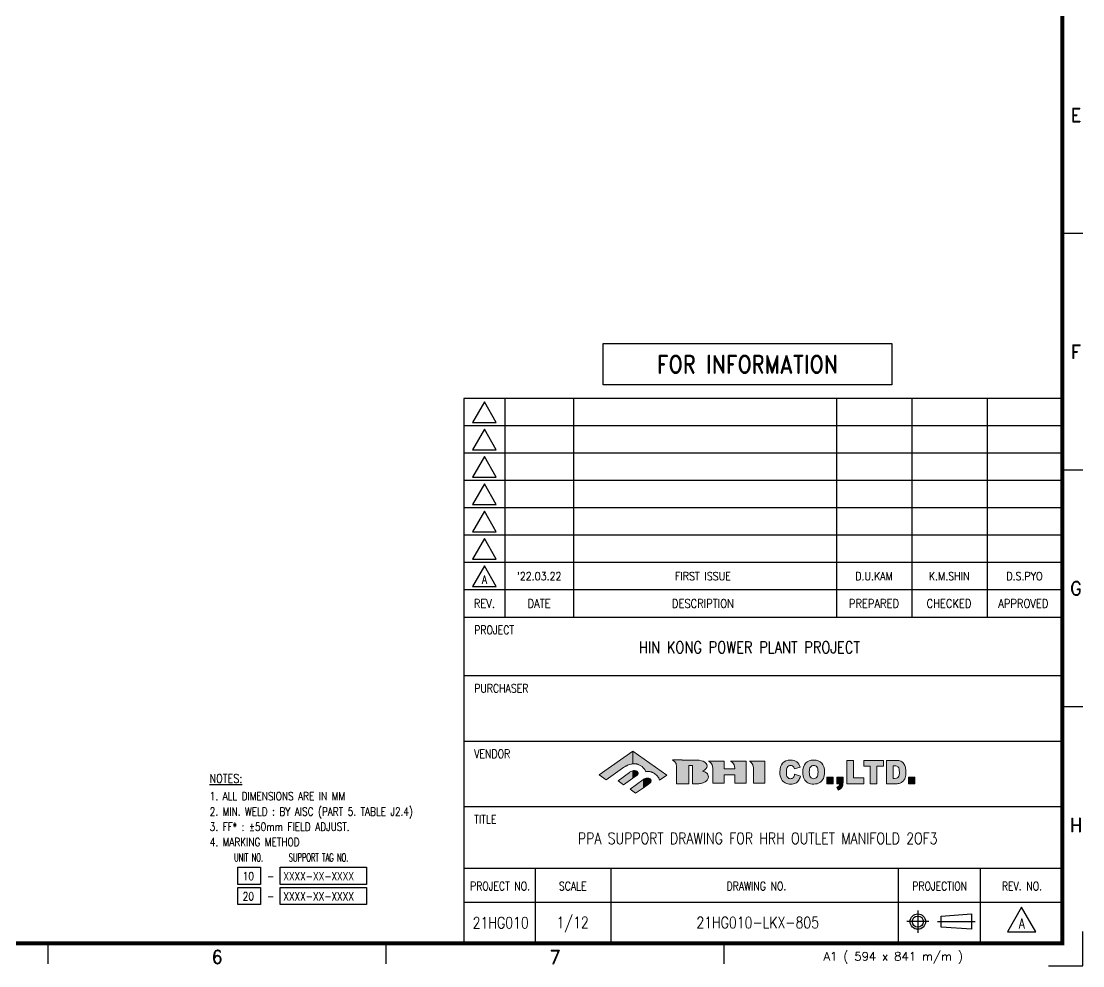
# Model space of a CAD drawing. Extents: x 207869 to 217961, y 149615 to 156743.
# Drawn here: x 214059 to 217961, y 149615 to 153089 of the extents above; entities that cross this region are included whole.
import ezdxf
from ezdxf.enums import TextEntityAlignment as Align

# ---------------------------------------------------------------- set-up
doc = ezdxf.new("R2010")
doc.units = 0
doc.header["$LTSCALE"] = 40
doc.header["$MEASUREMENT"] = 0
doc.linetypes.add('CENTER', pattern=[2, 1.25, -0.25, 0.25, -0.25])
doc.linetypes.add('HIDDEN', pattern=[0.375, 0.25, -0.125])
doc.layers.get('0').update_dxf_attribs({"linetype": 'CONTINUOUS'})
doc.layers.add('02SCHRIF', color=2, linetype='CONTINUOUS', lineweight=25)
for name, color, linetype in [('1', 1, 'CENTER'), ('2', 2, 'HIDDEN'), ('3', 3, 'CONTINUOUS'), ('4', 4, 'CONTINUOUS'), ('doro', 4, 'CONTINUOUS'), ('Layer 1', 7, 'CONTINUOUS'), ('Title Block', 7, 'CONTINUOUS')]:
    doc.layers.add(name, color=color, linetype=linetype)
doc.styles.add('ROMANC', font='romanc.shx', dxfattribs={"bigfont": 'whgtxt.shx'})
doc.styles.add('ROMAND', font='romand.shx', dxfattribs={"width": 0.85, "height": 480, "bigfont": 'whgtxt.shx'})
doc.styles.add('ROMANS', font='romans.shx', dxfattribs={"width": 0.8, "bigfont": 'whgtxt.shx'})
doc.styles.add('ROMANT', font='romant.shx', dxfattribs={"width": 0.9, "height": 125, "bigfont": 'whgtxt.shx'})

# ---------------------------------------------------------------- blocks, each defined once
blk = doc.blocks.new('block 32')
at = {"layer": 'Layer 1', "true_color": 0x004081}
h = blk.add_hatch(color=156, dxfattribs=at)
h.dxf.hatch_style = 2
edge = h.paths.add_edge_path()
edge.add_spline(control_points=[(7.127, 6.579), (7.127, 6.579), (7.127, 6.579), (7.127, 6.637), (7.106, 6.685), (7.064, 6.724), (7.021, 6.763), (6.965, 6.789), (6.893, 6.802), (7.014, 6.856), (7.075, 6.924), (7.075, 7.007), (7.075, 7.093), (7.022, 7.159), (6.916, 7.204), (6.834, 7.239), (6.707, 7.256), (6.534, 7.256), (6.534, 7.256), (6.07, 7.256), (6.07, 7.256), (6.07, 7.256), (6.07, 7.257), (6.07, 7.257), (6.07, 7.257), (5.673, 7.257), (5.673, 7.257), (5.673, 7.257), (5.842, 7.186), (5.842, 6.983), (5.842, 6.983), (5.842, 6.983), (5.842, 6.983), (5.842, 6.983), (5.842, 6.29), (5.842, 6.29), (5.842, 6.29), (6.334, 6.29), (6.334, 6.29), (6.334, 6.29), (6.334, 7.034), (6.334, 7.034), (6.334, 7.034), (6.48, 7.034), (6.48, 7.034), (6.48, 7.034), (6.48, 6.29), (6.48, 6.29), (6.48, 6.29), (6.548, 6.29), (6.548, 6.29), (6.656, 6.29), (6.732, 6.293), (6.777, 6.3), (6.822, 6.307), (6.867, 6.318), (6.913, 6.334), (6.958, 6.349), (6.993, 6.365), (7.017, 6.381), (7.052, 6.404), (7.078, 6.432), (7.098, 6.466), (7.117, 6.499), (7.127, 6.537), (7.127, 6.579)], knot_values=[0, 0, 0, 0, 0.0001, 0.0002, 1, 1, 1, 2, 2, 2, 3, 3, 3, 4, 4, 4, 5, 5, 5, 6, 6, 6, 7, 7, 7, 8, 8, 8, 9, 9, 9, 10, 10, 10, 11, 11, 11, 12, 12, 12, 13, 13, 13, 14, 14, 14, 15, 15, 15, 16, 16, 16, 17, 17, 17, 18, 18, 18, 19, 19, 19, 20, 20, 20, 21, 21, 21, 21], degree=3, periodic=0)
h = blk.add_hatch(color=156, dxfattribs=at)
h.dxf.hatch_style = 2
edge = h.paths.add_edge_path()
edge.add_spline(control_points=[(7.766, 6.659), (7.766, 6.659), (7.766, 6.659), (7.766, 6.659), (8.197, 6.659), (8.197, 6.659), (8.197, 6.659), (8.197, 6.316), (8.197, 6.316), (8.197, 6.316), (8.657, 6.316), (8.657, 6.316), (8.657, 6.316), (8.657, 7.203), (8.657, 7.203), (8.657, 7.203), (8.425, 7.203), (8.425, 7.203), (8.425, 7.203), (8.425, 7.203), (8.425, 7.203), (8.425, 7.203), (8.027, 7.203), (8.027, 7.203), (8.027, 7.203), (8.196, 7.133), (8.196, 6.93), (8.196, 6.93), (8.197, 6.93), (8.197, 6.93), (8.197, 6.93), (8.197, 6.903), (8.197, 6.903), (8.197, 6.903), (7.766, 6.903), (7.766, 6.903), (7.766, 6.903), (7.766, 7.203), (7.766, 7.203), (7.766, 7.203), (7.536, 7.203), (7.536, 7.203), (7.536, 7.203), (7.536, 7.203), (7.536, 7.203), (7.536, 7.203), (7.138, 7.203), (7.138, 7.203), (7.138, 7.203), (7.307, 7.133), (7.307, 6.93), (7.307, 6.93), (7.307, 6.93), (7.307, 6.93), (7.307, 6.93), (7.307, 6.316), (7.307, 6.316), (7.307, 6.316), (7.766, 6.316), (7.766, 6.316), (7.766, 6.316), (7.766, 6.659), (7.766, 6.659)], knot_values=[0, 0, 0, 0, 0.0001, 0.0002, 1, 1, 1, 2, 2, 2, 3, 3, 3, 4, 4, 4, 5, 5, 5, 6, 6, 6, 7, 7, 7, 8, 8, 8, 9, 9, 9, 10, 10, 10, 11, 11, 11, 12, 12, 12, 13, 13, 13, 14, 14, 14, 15, 15, 15, 16, 16, 16, 17, 17, 17, 18, 18, 18, 19, 19, 19, 20, 20, 20, 20], degree=3, periodic=0)
h = blk.add_hatch(color=156, dxfattribs=at)
h.dxf.hatch_style = 2
edge = h.paths.add_edge_path()
edge.add_spline(control_points=[(9.418, 7.203), (9.418, 7.203), (9.418, 7.203), (9.418, 7.203), (9.189, 7.203), (9.189, 7.203), (9.189, 7.203), (9.189, 7.203), (9.189, 7.203), (9.189, 7.203), (8.791, 7.203), (8.791, 7.203), (8.791, 7.203), (8.952, 7.136), (8.959, 6.943), (8.959, 6.943), (8.959, 6.316), (8.959, 6.316), (8.959, 6.316), (9.418, 6.316), (9.418, 6.316), (9.418, 6.316), (9.418, 7.203), (9.418, 7.203)], knot_values=[0, 0, 0, 0, 0.0001, 0.0002, 1, 1, 1, 2, 2, 2, 3, 3, 3, 4, 4, 4, 5, 5, 5, 6, 6, 6, 7, 7, 7, 7], degree=3, periodic=0)
at = {"layer": 'Layer 1', "lineweight": 0}
for points, knots in [([(7.064, 6.724), (7.021, 6.763), (6.965, 6.789), (6.893, 6.802), (7.014, 6.856), (7.075, 6.924), (7.075, 7.007), (7.075, 7.093), (7.022, 7.159), (6.916, 7.204), (6.834, 7.239), (6.707, 7.256), (6.534, 7.256), (6.534, 7.256), (6.07, 7.256), (6.07, 7.256), (6.07, 7.256), (6.07, 7.257), (6.07, 7.257), (6.07, 7.257), (5.673, 7.257), (5.673, 7.257), (5.673, 7.257), (5.842, 7.186), (5.842, 6.983), (5.842, 6.983), (5.842, 6.983), (5.842, 6.983), (5.842, 6.983), (5.842, 6.29), (5.842, 6.29), (5.842, 6.29), (6.334, 6.29), (6.334, 6.29), (6.334, 6.29), (6.334, 7.034), (6.334, 7.034), (6.334, 7.034), (6.48, 7.034), (6.48, 7.034), (6.48, 7.034), (6.48, 6.29), (6.48, 6.29), (6.48, 6.29), (6.548, 6.29), (6.548, 6.29), (6.656, 6.29), (6.732, 6.293), (6.777, 6.3), (6.822, 6.307), (6.867, 6.318), (6.913, 6.334), (6.958, 6.349), (6.993, 6.365), (7.017, 6.381), (7.052, 6.404), (7.078, 6.432), (7.098, 6.466), (7.117, 6.499), (7.127, 6.537), (7.127, 6.579), (7.127, 6.637), (7.106, 6.685), (7.064, 6.724)], [0, 0, 0, 0, 1, 1, 1, 2, 2, 2, 3, 3, 3, 4, 4, 4, 5, 5, 5, 6, 6, 6, 7, 7, 7, 8, 8, 8, 9, 9, 9, 10, 10, 10, 11, 11, 11, 12, 12, 12, 13, 13, 13, 14, 14, 14, 15, 15, 15, 16, 16, 16, 17, 17, 17, 18, 18, 18, 19, 19, 19, 20, 20, 20, 21, 21, 21, 21]), ([(8.425, 7.203), (8.425, 7.203), (8.425, 7.203), (8.425, 7.203), (8.425, 7.203), (8.027, 7.203), (8.027, 7.203), (8.027, 7.203), (8.196, 7.133), (8.196, 6.93), (8.196, 6.93), (8.197, 6.93), (8.197, 6.93), (8.197, 6.93), (8.197, 6.903), (8.197, 6.903), (8.197, 6.903), (7.766, 6.903), (7.766, 6.903), (7.766, 6.903), (7.766, 7.203), (7.766, 7.203), (7.766, 7.203), (7.536, 7.203), (7.536, 7.203), (7.536, 7.203), (7.536, 7.203), (7.536, 7.203), (7.536, 7.203), (7.138, 7.203), (7.138, 7.203), (7.138, 7.203), (7.307, 7.133), (7.307, 6.93), (7.307, 6.93), (7.307, 6.93), (7.307, 6.93), (7.307, 6.93), (7.307, 6.316), (7.307, 6.316), (7.307, 6.316), (7.766, 6.316), (7.766, 6.316), (7.766, 6.316), (7.766, 6.659), (7.766, 6.659), (7.766, 6.659), (8.197, 6.659), (8.197, 6.659), (8.197, 6.659), (8.197, 6.316), (8.197, 6.316), (8.197, 6.316), (8.657, 6.316), (8.657, 6.316), (8.657, 6.316), (8.657, 7.203), (8.657, 7.203), (8.657, 7.203), (8.425, 7.203), (8.425, 7.203)], [0, 0, 0, 0, 1, 1, 1, 2, 2, 2, 3, 3, 3, 4, 4, 4, 5, 5, 5, 6, 6, 6, 7, 7, 7, 8, 8, 8, 9, 9, 9, 10, 10, 10, 11, 11, 11, 12, 12, 12, 13, 13, 13, 14, 14, 14, 15, 15, 15, 16, 16, 16, 17, 17, 17, 18, 18, 18, 19, 19, 19, 20, 20, 20, 20]), ([(9.189, 7.203), (9.189, 7.203), (9.189, 7.203), (9.189, 7.203), (9.189, 7.203), (8.791, 7.203), (8.791, 7.203), (8.791, 7.203), (8.952, 7.136), (8.959, 6.943), (8.959, 6.943), (8.959, 6.316), (8.959, 6.316), (8.959, 6.316), (9.418, 6.316), (9.418, 6.316), (9.418, 6.316), (9.418, 7.203), (9.418, 7.203), (9.418, 7.203), (9.189, 7.203), (9.189, 7.203)], [0, 0, 0, 0, 1, 1, 1, 2, 2, 2, 3, 3, 3, 4, 4, 4, 5, 5, 5, 6, 6, 6, 7, 7, 7, 7])]:
    blk.add_open_spline(points, degree=3, knots=knots, dxfattribs=at)
blk = doc.blocks.new('block 34')
at = {"layer": 'Layer 1', "true_color": 0x62b635}
h = blk.add_hatch(color=85, dxfattribs=at)
h.dxf.hatch_style = 2
edge = h.paths.add_edge_path()
edge.add_spline(control_points=[(2.981, 6.457), (2.981, 6.457), (2.981, 6.457), (2.981, 6.457), (3.642, 6.921), (3.642, 6.921), (3.658, 6.932), (3.676, 6.943), (3.694, 6.955), (3.717, 6.969), (3.741, 6.984), (3.766, 6.998), (3.766, 6.998), (3.766, 6.998), (3.766, 6.998), (3.766, 6.998), (3.774, 7.004), (3.789, 7.012), (3.797, 7.016), (3.807, 7.021), (3.817, 7.026), (3.857, 7.046), (3.917, 7.072), (3.987, 7.089), (3.987, 7.089), (3.987, 7.089), (3.987, 7.089), (3.994, 7.09), (4, 7.092), (4.007, 7.093), (4.01, 7.093), (4.012, 7.094), (4.015, 7.094), (4.034, 7.098), (4.052, 7.101), (4.072, 7.103), (4.072, 7.103), (4.072, 7.618), (4.072, 7.618), (4.072, 7.618), (2.707, 6.652), (2.707, 6.652), (2.707, 6.652), (2.981, 6.457), (2.981, 6.457)], knot_values=[0, 0, 0, 0, 0.0001, 0.0002, 1, 1, 1, 2, 2, 2, 3, 3, 3, 4, 4, 4, 5, 5, 5, 6, 6, 6, 7, 7, 7, 8, 8, 8, 9, 9, 9, 10, 10, 10, 11, 11, 11, 12, 12, 12, 13, 13, 13, 14, 14, 14, 14], degree=3, periodic=0)
h = blk.add_hatch(color=85, dxfattribs=at)
h.dxf.hatch_style = 2
edge = h.paths.add_edge_path()
edge.add_spline(control_points=[(3.691, 6.254), (3.691, 6.254), (3.691, 6.254), (3.691, 6.254), (4.071, 6.518), (4.071, 6.518), (4.071, 6.518), (4.071, 6.821), (4.071, 6.821), (4.007, 6.807), (3.953, 6.772), (3.935, 6.759), (3.935, 6.759), (3.929, 6.754), (3.929, 6.754), (3.929, 6.754), (3.467, 6.413), (3.467, 6.413), (3.467, 6.413), (3.691, 6.254), (3.691, 6.254)], knot_values=[0, 0, 0, 0, 0.0001, 0.0002, 1, 1, 1, 2, 2, 2, 3, 3, 3, 4, 4, 4, 5, 5, 5, 6, 6, 6, 6], degree=3, periodic=0)
h = blk.add_hatch(color=85, dxfattribs=at)
h.dxf.hatch_style = 2
edge = h.paths.add_edge_path()
edge.add_spline(control_points=[(4.179, 5.909), (4.179, 5.909), (4.179, 5.909), (4.179, 5.909), (4.5, 6.132), (4.5, 6.132), (4.5, 6.132), (4.5, 6.471), (4.5, 6.471), (4.499, 6.471), (4.498, 6.47), (4.498, 6.47), (4.498, 6.47), (4.474, 6.452), (4.474, 6.452), (4.474, 6.452), (3.954, 6.069), (3.954, 6.069), (3.954, 6.069), (4.179, 5.909), (4.179, 5.909)], knot_values=[0, 0, 0, 0, 0.0001, 0.0002, 1, 1, 1, 2, 2, 2, 3, 3, 3, 4, 4, 4, 5, 5, 5, 6, 6, 6, 6], degree=3, periodic=0)
at = {"layer": 'Layer 1', "lineweight": 0}
for points, knots in [([(3.642, 6.921), (3.658, 6.932), (3.676, 6.943), (3.694, 6.955), (3.717, 6.969), (3.741, 6.984), (3.766, 6.998), (3.766, 6.998), (3.766, 6.998), (3.766, 6.998), (3.766, 6.998), (3.774, 7.004), (3.789, 7.012), (3.797, 7.016), (3.807, 7.021), (3.817, 7.026), (3.857, 7.046), (3.917, 7.072), (3.987, 7.089), (3.987, 7.089), (3.987, 7.089), (3.987, 7.089), (3.994, 7.09), (4, 7.092), (4.007, 7.093), (4.01, 7.093), (4.012, 7.094), (4.015, 7.094), (4.034, 7.098), (4.052, 7.101), (4.072, 7.103), (4.072, 7.103), (4.072, 7.618), (4.072, 7.618), (4.072, 7.618), (2.707, 6.652), (2.707, 6.652), (2.707, 6.652), (2.981, 6.457), (2.981, 6.457), (2.981, 6.457), (3.642, 6.921), (3.642, 6.921)], [0, 0, 0, 0, 1, 1, 1, 2, 2, 2, 3, 3, 3, 4, 4, 4, 5, 5, 5, 6, 6, 6, 7, 7, 7, 8, 8, 8, 9, 9, 9, 10, 10, 10, 11, 11, 11, 12, 12, 12, 13, 13, 13, 14, 14, 14, 14]), ([(4.071, 6.518), (4.071, 6.518), (4.071, 6.821), (4.071, 6.821), (4.007, 6.807), (3.953, 6.772), (3.935, 6.759), (3.935, 6.759), (3.929, 6.754), (3.929, 6.754), (3.929, 6.754), (3.467, 6.413), (3.467, 6.413), (3.467, 6.413), (3.691, 6.254), (3.691, 6.254), (3.691, 6.254), (4.071, 6.518), (4.071, 6.518)], [0, 0, 0, 0, 1, 1, 1, 2, 2, 2, 3, 3, 3, 4, 4, 4, 5, 5, 5, 6, 6, 6, 6]), ([(4.5, 6.132), (4.5, 6.132), (4.5, 6.471), (4.5, 6.471), (4.499, 6.471), (4.498, 6.47), (4.498, 6.47), (4.498, 6.47), (4.474, 6.452), (4.474, 6.452), (4.474, 6.452), (3.954, 6.069), (3.954, 6.069), (3.954, 6.069), (4.179, 5.909), (4.179, 5.909), (4.179, 5.909), (4.5, 6.132), (4.5, 6.132)], [0, 0, 0, 0, 1, 1, 1, 2, 2, 2, 3, 3, 3, 4, 4, 4, 5, 5, 5, 6, 6, 6, 6])]:
    blk.add_open_spline(points, degree=3, knots=knots, dxfattribs=at)
blk = doc.blocks.new('block 33')
at = {"layer": 'Layer 1', "true_color": 0x004081}
h = blk.add_hatch(color=156, dxfattribs=at)
h.dxf.hatch_style = 2
edge = h.paths.add_edge_path()
edge.add_spline(control_points=[(4.736, 6.788), (4.736, 6.788), (4.736, 6.788), (4.75, 6.786), (4.764, 6.784), (4.779, 6.781), (4.785, 6.779), (4.791, 6.778), (4.796, 6.777), (4.806, 6.774), (4.816, 6.771), (4.826, 6.767), (4.835, 6.765), (4.843, 6.761), (4.852, 6.758), (4.86, 6.754), (4.868, 6.751), (4.877, 6.747), (4.92, 6.726), (4.965, 6.696), (5.01, 6.653), (5.036, 6.63), (5.062, 6.604), (5.085, 6.574), (5.095, 6.56), (5.105, 6.545), (5.114, 6.53), (5.114, 6.529), (5.115, 6.527), (5.116, 6.526), (5.116, 6.525), (5.116, 6.525), (5.116, 6.525), (5.131, 6.499), (5.143, 6.47), (5.151, 6.44), (5.151, 6.44), (5.446, 6.645), (5.446, 6.645), (5.446, 6.645), (4.072, 7.618), (4.072, 7.618), (4.072, 7.618), (4.072, 7.103), (4.072, 7.103), (4.116, 7.107), (4.163, 7.106), (4.208, 7.096), (4.212, 7.096), (4.216, 7.095), (4.22, 7.095), (4.229, 7.093), (4.239, 7.09), (4.248, 7.088), (4.258, 7.085), (4.268, 7.082), (4.277, 7.078), (4.278, 7.078), (4.279, 7.078), (4.281, 7.077), (4.298, 7.07), (4.318, 7.062), (4.339, 7.052), (4.402, 7.02), (4.474, 6.97), (4.536, 6.89), (4.56, 6.857), (4.581, 6.821), (4.595, 6.78), (4.605, 6.783), (4.635, 6.79), (4.677, 6.791), (4.695, 6.791), (4.714, 6.79), (4.736, 6.788)], knot_values=[0, 0, 0, 0, 0.0001, 0.0002, 1, 1, 1, 2, 2, 2, 3, 3, 3, 4, 4, 4, 5, 5, 5, 6, 6, 6, 7, 7, 7, 8, 8, 8, 9, 9, 9, 10, 10, 10, 11, 11, 11, 12, 12, 12, 13, 13, 13, 14, 14, 14, 15, 15, 15, 16, 16, 16, 17, 17, 17, 18, 18, 18, 19, 19, 19, 20, 20, 20, 21, 21, 21, 22, 22, 22, 23, 23, 23, 24, 24, 24, 24], degree=3, periodic=0)
h = blk.add_hatch(color=156, dxfattribs=at)
h.dxf.hatch_style = 2
edge = h.paths.add_edge_path()
edge.add_spline(control_points=[(4.206, 6.611), (4.206, 6.611), (4.206, 6.611), (4.206, 6.611), (4.23, 6.629), (4.23, 6.629), (4.236, 6.634), (4.243, 6.639), (4.247, 6.644), (4.247, 6.644), (4.247, 6.644), (4.247, 6.644), (4.284, 6.683), (4.282, 6.724), (4.278, 6.742), (4.277, 6.746), (4.276, 6.751), (4.274, 6.755), (4.254, 6.798), (4.21, 6.816), (4.166, 6.822), (4.144, 6.826), (4.122, 6.826), (4.102, 6.825), (4.092, 6.824), (4.081, 6.823), (4.071, 6.821), (4.071, 6.821), (4.071, 6.518), (4.071, 6.518), (4.071, 6.518), (4.206, 6.611), (4.206, 6.611)], knot_values=[0, 0, 0, 0, 0.0001, 0.0002, 1, 1, 1, 2, 2, 2, 3, 3, 3, 4, 4, 4, 5, 5, 5, 6, 6, 6, 7, 7, 7, 8, 8, 8, 9, 9, 9, 10, 10, 10, 10], degree=3, periodic=0)
h = blk.add_hatch(color=156, dxfattribs=at)
h.dxf.hatch_style = 2
edge = h.paths.add_edge_path()
edge.add_spline(control_points=[(4.563, 6.505), (4.563, 6.505), (4.563, 6.505), (4.538, 6.494), (4.516, 6.482), (4.5, 6.471), (4.5, 6.471), (4.5, 6.132), (4.5, 6.132), (4.5, 6.132), (4.653, 6.238), (4.653, 6.238), (4.653, 6.238), (4.684, 6.261), (4.684, 6.261), (4.684, 6.261), (4.703, 6.275), (4.703, 6.275), (4.703, 6.275), (4.717, 6.285), (4.717, 6.285), (4.766, 6.322), (4.784, 6.348), (4.79, 6.36), (4.806, 6.394), (4.807, 6.432), (4.789, 6.465), (4.769, 6.501), (4.731, 6.521), (4.69, 6.523), (4.689, 6.523), (4.688, 6.523), (4.687, 6.523), (4.686, 6.523), (4.685, 6.523), (4.684, 6.523), (4.677, 6.523), (4.671, 6.524), (4.665, 6.524), (4.624, 6.522), (4.589, 6.514), (4.563, 6.505)], knot_values=[0, 0, 0, 0, 0.0001, 0.0002, 1, 1, 1, 2, 2, 2, 3, 3, 3, 4, 4, 4, 5, 5, 5, 6, 6, 6, 7, 7, 7, 8, 8, 8, 9, 9, 9, 10, 10, 10, 11, 11, 11, 12, 12, 12, 13, 13, 13, 13], degree=3, periodic=0)
at = {"layer": 'Layer 1', "lineweight": 0}
for points, knots in [([(4.072, 7.618), (4.072, 7.618), (4.072, 7.103), (4.072, 7.103), (4.116, 7.107), (4.163, 7.106), (4.208, 7.096), (4.212, 7.096), (4.216, 7.095), (4.22, 7.095), (4.229, 7.093), (4.239, 7.09), (4.248, 7.088), (4.258, 7.085), (4.268, 7.082), (4.277, 7.078), (4.278, 7.078), (4.279, 7.078), (4.281, 7.077), (4.298, 7.07), (4.318, 7.062), (4.339, 7.052), (4.402, 7.02), (4.474, 6.97), (4.536, 6.89), (4.56, 6.857), (4.581, 6.821), (4.595, 6.78), (4.605, 6.783), (4.635, 6.79), (4.677, 6.791), (4.695, 6.791), (4.714, 6.79), (4.736, 6.788), (4.75, 6.786), (4.764, 6.784), (4.779, 6.781), (4.785, 6.779), (4.791, 6.778), (4.796, 6.777), (4.806, 6.774), (4.816, 6.771), (4.826, 6.767), (4.835, 6.765), (4.843, 6.761), (4.852, 6.758), (4.86, 6.754), (4.868, 6.751), (4.877, 6.747), (4.92, 6.726), (4.965, 6.696), (5.01, 6.653), (5.036, 6.63), (5.062, 6.604), (5.085, 6.574), (5.095, 6.56), (5.105, 6.545), (5.114, 6.53), (5.114, 6.529), (5.115, 6.527), (5.116, 6.526), (5.116, 6.525), (5.116, 6.525), (5.116, 6.525), (5.131, 6.499), (5.143, 6.47), (5.151, 6.44), (5.151, 6.44), (5.446, 6.645), (5.446, 6.645), (5.446, 6.645), (4.072, 7.618), (4.072, 7.618)], [0, 0, 0, 0, 1, 1, 1, 2, 2, 2, 3, 3, 3, 4, 4, 4, 5, 5, 5, 6, 6, 6, 7, 7, 7, 8, 8, 8, 9, 9, 9, 10, 10, 10, 11, 11, 11, 12, 12, 12, 13, 13, 13, 14, 14, 14, 15, 15, 15, 16, 16, 16, 17, 17, 17, 18, 18, 18, 19, 19, 19, 20, 20, 20, 21, 21, 21, 22, 22, 22, 23, 23, 23, 24, 24, 24, 24]), ([(4.274, 6.755), (4.254, 6.798), (4.21, 6.816), (4.166, 6.822), (4.144, 6.826), (4.122, 6.826), (4.102, 6.825), (4.092, 6.824), (4.081, 6.823), (4.071, 6.821), (4.071, 6.821), (4.071, 6.518), (4.071, 6.518), (4.071, 6.518), (4.206, 6.611), (4.206, 6.611), (4.206, 6.611), (4.23, 6.629), (4.23, 6.629), (4.236, 6.634), (4.243, 6.639), (4.247, 6.644), (4.247, 6.644), (4.247, 6.644), (4.247, 6.644), (4.284, 6.683), (4.282, 6.724), (4.278, 6.742), (4.277, 6.746), (4.276, 6.751), (4.274, 6.755)], [0, 0, 0, 0, 1, 1, 1, 2, 2, 2, 3, 3, 3, 4, 4, 4, 5, 5, 5, 6, 6, 6, 7, 7, 7, 8, 8, 8, 9, 9, 9, 10, 10, 10, 10]), ([(4.79, 6.36), (4.806, 6.394), (4.807, 6.432), (4.789, 6.465), (4.769, 6.501), (4.731, 6.521), (4.69, 6.523), (4.689, 6.523), (4.688, 6.523), (4.687, 6.523), (4.686, 6.523), (4.685, 6.523), (4.684, 6.523), (4.677, 6.523), (4.671, 6.524), (4.665, 6.524), (4.624, 6.522), (4.589, 6.514), (4.563, 6.505), (4.538, 6.494), (4.516, 6.482), (4.5, 6.471), (4.5, 6.471), (4.5, 6.132), (4.5, 6.132), (4.5, 6.132), (4.653, 6.238), (4.653, 6.238), (4.653, 6.238), (4.684, 6.261), (4.684, 6.261), (4.684, 6.261), (4.703, 6.275), (4.703, 6.275), (4.703, 6.275), (4.717, 6.285), (4.717, 6.285), (4.766, 6.322), (4.784, 6.348), (4.79, 6.36)], [0, 0, 0, 0, 1, 1, 1, 2, 2, 2, 3, 3, 3, 4, 4, 4, 5, 5, 5, 6, 6, 6, 7, 7, 7, 8, 8, 8, 9, 9, 9, 10, 10, 10, 11, 11, 11, 12, 12, 12, 13, 13, 13, 13])]:
    blk.add_open_spline(points, degree=3, knots=knots, dxfattribs=at)
at = {"layer": 'Layer 1'}
blk.add_blockref('block 34', (0, 0), dxfattribs=at)
blk = doc.blocks.new('block 31')
at = {"layer": 'Layer 1'}
for name in ['block 33', 'block 32']:
    blk.add_blockref(name, (0, 0), dxfattribs=at)
blk = doc.blocks.new('A$C12B81D51')
at = {"layer": 'Layer 1', "true_color": 0x004081}
h = blk.add_hatch(color=156, dxfattribs=at)
h.dxf.hatch_style = 2
edge = h.paths.add_edge_path()
edge.add_spline(control_points=[(7.804, 1.119), (7.804, 1.119), (7.804, 1.119), (7.78, 1.125), (7.754, 1.125), (7.694, 1.125), (7.649, 1.099), (7.617, 1.046), (7.593, 1.006), (7.581, 0.944), (7.581, 0.86), (7.581, 0.756), (7.595, 0.684), (7.624, 0.645), (7.653, 0.607), (7.693, 0.587), (7.745, 0.587), (7.796, 0.587), (7.834, 0.603), (7.86, 0.634), (7.885, 0.665), (7.904, 0.711), (7.916, 0.77), (7.916, 0.77), (8.148, 0.693), (8.148, 0.693), (8.132, 0.622), (8.108, 0.562), (8.074, 0.514), (8.041, 0.466), (7.999, 0.43), (7.95, 0.406), (7.9, 0.381), (7.837, 0.369), (7.761, 0.369), (7.668, 0.369), (7.592, 0.384), (7.533, 0.414), (7.474, 0.443), (7.424, 0.496), (7.381, 0.571), (7.338, 0.646), (7.316, 0.742), (7.316, 0.858), (7.316, 1.014), (7.354, 1.134), (7.429, 1.218), (7.504, 1.302), (7.611, 1.343), (7.748, 1.343), (7.856, 1.343), (7.94, 1.319), (8.002, 1.271), (8.063, 1.223), (8.109, 1.15), (8.139, 1.05), (8.139, 1.05), (7.905, 0.993), (7.905, 0.993), (7.897, 1.022), (7.888, 1.043), (7.879, 1.056), (7.865, 1.078), (7.847, 1.095), (7.826, 1.107), (7.804, 1.119)], knot_values=[0, 0, 0, 0, 0.0001, 0.0002, 1, 1, 1, 2, 2, 2, 3, 3, 3, 4, 4, 4, 5, 5, 5, 6, 6, 6, 7, 7, 7, 8, 8, 8, 9, 9, 9, 10, 10, 10, 11, 11, 11, 12, 12, 12, 13, 13, 13, 14, 14, 14, 15, 15, 15, 16, 16, 16, 17, 17, 17, 18, 18, 18, 19, 19, 19, 20, 20, 20, 21, 21, 21, 21], degree=3, periodic=0)
h = blk.add_hatch(color=156, dxfattribs=at)
h.dxf.hatch_style = 2
edge = h.paths.add_edge_path()
edge.add_spline(control_points=[(8.51, 0.95), (8.51, 0.95), (8.51, 0.95), (8.526, 1.019), (8.558, 1.061), (8.59, 1.102), (8.633, 1.123), (8.686, 1.123), (8.74, 1.123), (8.784, 1.103), (8.816, 1.062), (8.849, 1.021), (8.865, 0.956), (8.865, 0.867), (8.865, 0.762), (8.85, 0.689), (8.819, 0.648), (8.788, 0.608), (8.744, 0.587), (8.688, 0.587), (8.633, 0.587), (8.59, 0.608), (8.558, 0.65), (8.526, 0.691), (8.51, 0.759), (8.51, 0.854), (8.51, 0.95)], knot_values=[0, 0, 0, 0, 0.0001, 0.0002, 1, 1, 1, 2, 2, 2, 3, 3, 3, 4, 4, 4, 5, 5, 5, 6, 6, 6, 7, 7, 7, 8, 8, 8, 8], degree=3, periodic=0)
edge = h.paths.add_edge_path()
edge.add_spline(control_points=[(8.52, 0.386), (8.52, 0.386), (8.52, 0.386), (8.6, 0.369), (8.696, 0.369), (8.791, 0.369), (8.87, 0.389), (8.934, 0.428), (8.997, 0.467), (9.046, 0.522), (9.079, 0.592), (9.113, 0.663), (9.13, 0.753), (9.13, 0.863), (9.13, 1.015), (9.091, 1.133), (9.014, 1.217), (8.937, 1.301), (8.828, 1.343), (8.686, 1.343), (8.547, 1.343), (8.439, 1.301), (8.362, 1.215), (8.284, 1.129), (8.245, 1.009), (8.245, 0.856), (8.245, 0.745), (8.265, 0.654), (8.304, 0.58), (8.343, 0.507), (8.394, 0.454), (8.457, 0.42), (8.52, 0.386)], knot_values=[0, 0, 0, 0, 0.0001, 0.0002, 1, 1, 1, 2, 2, 2, 3, 3, 3, 4, 4, 4, 5, 5, 5, 6, 6, 6, 7, 7, 7, 8, 8, 8, 9, 9, 9, 10, 10, 10, 10], degree=3, periodic=0)
h = blk.add_hatch(color=156, dxfattribs=at)
h.dxf.hatch_style = 2
h.paths.add_polyline_path([(10.036, 1.328), (10.3, 1.328), (10.3, 0.616), (10.713, 0.616), (10.713, 0.384), (10.036, 0.384)])
h = blk.add_hatch(color=156, dxfattribs=at)
h.dxf.hatch_style = 2
h.paths.add_polyline_path([(10.714, 1.328), (11.517, 1.328), (11.517, 1.094), (11.248, 1.094), (11.248, 0.384), (10.983, 0.384), (10.983, 1.094), (10.714, 1.094)])
h = blk.add_hatch(color=156, dxfattribs=at)
h.dxf.hatch_style = 2
edge = h.paths.add_edge_path()
edge.add_spline(control_points=[(11.903, 1.114), (11.903, 1.114), (11.903, 1.114), (11.97, 1.114), (11.97, 1.114), (12.038, 1.114), (12.087, 1.096), (12.117, 1.059), (12.146, 1.022), (12.161, 0.953), (12.161, 0.853), (12.161, 0.778), (12.155, 0.723), (12.141, 0.689), (12.128, 0.656), (12.11, 0.632), (12.086, 0.619), (12.063, 0.605), (12.023, 0.598), (11.968, 0.598), (11.968, 0.598), (11.903, 0.598), (11.903, 0.598), (11.903, 0.598), (11.903, 1.114), (11.903, 1.114), (11.903, 1.114)], knot_values=[0, 0, 0, 0, 0.0001, 0.0002, 1, 1, 1, 2, 2, 2, 3, 3, 3, 4, 4, 4, 5, 5, 5, 6, 6, 6, 7, 7, 7, 8, 8, 8, 8], degree=3, periodic=0)
edge = h.paths.add_edge_path()
edge.add_spline(control_points=[(12.391, 1.1), (12.391, 1.1), (12.391, 1.1), (12.368, 1.15), (12.337, 1.194), (12.306, 1.237), (12.267, 1.27), (12.219, 1.293), (12.171, 1.316), (12.109, 1.328), (12.032, 1.328), (12.032, 1.328), (11.639, 1.328), (11.639, 1.328), (11.639, 1.328), (11.639, 0.384), (11.639, 0.384), (11.639, 0.384), (12.032, 0.384), (12.032, 0.384), (12.078, 0.384), (12.131, 0.393), (12.189, 0.41), (12.231, 0.423), (12.271, 0.448), (12.308, 0.485), (12.345, 0.523), (12.374, 0.569), (12.395, 0.625), (12.415, 0.68), (12.426, 0.759), (12.426, 0.859), (12.426, 0.924), (12.419, 0.985), (12.405, 1.042), (12.391, 1.1)], knot_values=[0, 0, 0, 0, 0.0001, 0.0002, 1, 1, 1, 2, 2, 2, 3, 3, 3, 4, 4, 4, 5, 5, 5, 6, 6, 6, 7, 7, 7, 8, 8, 8, 9, 9, 9, 10, 10, 10, 11, 11, 11, 11], degree=3, periodic=0)
h = blk.add_hatch(color=156, dxfattribs=at)
h.dxf.hatch_style = 2
h.paths.add_polyline_path([(9.227, 0.647), (9.481, 0.647), (9.481, 0.384), (9.227, 0.384)])
h = blk.add_hatch(color=156, dxfattribs=at)
h.dxf.hatch_style = 2
edge = h.paths.add_edge_path()
edge.add_spline(control_points=[(9.67, 0.257), (9.67, 0.257), (9.67, 0.257), (9.701, 0.28), (9.718, 0.303), (9.735, 0.326), (9.744, 0.353), (9.746, 0.384), (9.746, 0.384), (9.625, 0.384), (9.625, 0.384), (9.625, 0.384), (9.625, 0.647), (9.625, 0.647), (9.625, 0.647), (9.878, 0.647), (9.878, 0.647), (9.878, 0.647), (9.878, 0.43), (9.878, 0.43), (9.878, 0.351), (9.863, 0.288), (9.833, 0.242), (9.803, 0.196), (9.752, 0.155), (9.68, 0.12), (9.68, 0.12), (9.625, 0.234), (9.625, 0.234), (9.67, 0.257)], knot_values=[0, 0, 0, 0, 0.0001, 0.0002, 1, 1, 1, 2, 2, 2, 3, 3, 3, 4, 4, 4, 5, 5, 5, 6, 6, 6, 7, 7, 7, 8, 8, 8, 9, 9, 9, 9], degree=3, periodic=0)
h = blk.add_hatch(color=156, dxfattribs=at)
h.dxf.hatch_style = 2
h.paths.add_polyline_path([(12.53, 0.647), (12.783, 0.647), (12.783, 0.384), (12.53, 0.384)])
at = {"layer": 'Layer 1', "lineweight": 0}
for points in [[(10.036, 1.328), (10.3, 1.328), (10.3, 0.616), (10.713, 0.616), (10.713, 0.384), (10.036, 0.384), (10.036, 1.328)], [(10.714, 1.328), (11.517, 1.328), (11.517, 1.094), (11.248, 1.094), (11.248, 0.384), (10.983, 0.384), (10.983, 1.094), (10.714, 1.094), (10.714, 1.328)], [(9.227, 0.647), (9.481, 0.647), (9.481, 0.384), (9.227, 0.384), (9.227, 0.647)], [(12.53, 0.647), (12.783, 0.647), (12.783, 0.384), (12.53, 0.384), (12.53, 0.647)]]:
    blk.add_lwpolyline(points, dxfattribs=at)
for points, knots in [([(7.916, 0.77), (7.916, 0.77), (8.148, 0.693), (8.148, 0.693), (8.132, 0.622), (8.108, 0.562), (8.074, 0.514), (8.041, 0.466), (7.999, 0.43), (7.95, 0.406), (7.9, 0.381), (7.837, 0.369), (7.761, 0.369), (7.668, 0.369), (7.592, 0.384), (7.533, 0.414), (7.474, 0.443), (7.424, 0.496), (7.381, 0.571), (7.338, 0.646), (7.316, 0.742), (7.316, 0.858), (7.316, 1.014), (7.354, 1.134), (7.429, 1.218), (7.504, 1.302), (7.611, 1.343), (7.748, 1.343), (7.856, 1.343), (7.94, 1.319), (8.002, 1.271), (8.063, 1.223), (8.109, 1.15), (8.139, 1.05), (8.139, 1.05), (7.905, 0.993), (7.905, 0.993), (7.897, 1.022), (7.888, 1.043), (7.879, 1.056), (7.865, 1.078), (7.847, 1.095), (7.826, 1.107), (7.804, 1.119), (7.78, 1.125), (7.754, 1.125), (7.694, 1.125), (7.649, 1.099), (7.617, 1.046), (7.593, 1.006), (7.581, 0.944), (7.581, 0.86), (7.581, 0.756), (7.595, 0.684), (7.624, 0.645), (7.653, 0.607), (7.693, 0.587), (7.745, 0.587), (7.796, 0.587), (7.834, 0.603), (7.86, 0.634), (7.885, 0.665), (7.904, 0.711), (7.916, 0.77)], [0, 0, 0, 0, 1, 1, 1, 2, 2, 2, 3, 3, 3, 4, 4, 4, 5, 5, 5, 6, 6, 6, 7, 7, 7, 8, 8, 8, 9, 9, 9, 10, 10, 10, 11, 11, 11, 12, 12, 12, 13, 13, 13, 14, 14, 14, 15, 15, 15, 16, 16, 16, 17, 17, 17, 18, 18, 18, 19, 19, 19, 20, 20, 20, 21, 21, 21, 21]), ([(8.304, 0.58), (8.343, 0.507), (8.394, 0.454), (8.457, 0.42), (8.52, 0.386), (8.6, 0.369), (8.696, 0.369), (8.791, 0.369), (8.87, 0.389), (8.934, 0.428), (8.997, 0.467), (9.046, 0.522), (9.079, 0.592), (9.113, 0.663), (9.13, 0.753), (9.13, 0.863), (9.13, 1.015), (9.091, 1.133), (9.014, 1.217), (8.937, 1.301), (8.828, 1.343), (8.686, 1.343), (8.547, 1.343), (8.439, 1.301), (8.362, 1.215), (8.284, 1.129), (8.245, 1.009), (8.245, 0.856), (8.245, 0.745), (8.265, 0.654), (8.304, 0.58)], [0, 0, 0, 0, 1, 1, 1, 2, 2, 2, 3, 3, 3, 4, 4, 4, 5, 5, 5, 6, 6, 6, 7, 7, 7, 8, 8, 8, 9, 9, 9, 10, 10, 10, 10]), ([(11.639, 0.384), (11.639, 0.384), (12.032, 0.384), (12.032, 0.384), (12.078, 0.384), (12.131, 0.393), (12.189, 0.41), (12.231, 0.423), (12.271, 0.448), (12.308, 0.485), (12.345, 0.523), (12.374, 0.569), (12.395, 0.625), (12.415, 0.68), (12.426, 0.759), (12.426, 0.859), (12.426, 0.924), (12.419, 0.985), (12.405, 1.042), (12.391, 1.1), (12.368, 1.15), (12.337, 1.194), (12.306, 1.237), (12.267, 1.27), (12.219, 1.293), (12.171, 1.316), (12.109, 1.328), (12.032, 1.328), (12.032, 1.328), (11.639, 1.328), (11.639, 1.328), (11.639, 1.328), (11.639, 0.384), (11.639, 0.384)], [0, 0, 0, 0, 1, 1, 1, 2, 2, 2, 3, 3, 3, 4, 4, 4, 5, 5, 5, 6, 6, 6, 7, 7, 7, 8, 8, 8, 9, 9, 9, 10, 10, 10, 11, 11, 11, 11]), ([(8.558, 1.061), (8.59, 1.102), (8.633, 1.123), (8.686, 1.123), (8.74, 1.123), (8.784, 1.103), (8.816, 1.062), (8.849, 1.021), (8.865, 0.956), (8.865, 0.867), (8.865, 0.762), (8.85, 0.689), (8.819, 0.648), (8.788, 0.608), (8.744, 0.587), (8.688, 0.587), (8.633, 0.587), (8.59, 0.608), (8.558, 0.65), (8.526, 0.691), (8.51, 0.759), (8.51, 0.854), (8.51, 0.95), (8.526, 1.019), (8.558, 1.061)], [0, 0, 0, 0, 1, 1, 1, 2, 2, 2, 3, 3, 3, 4, 4, 4, 5, 5, 5, 6, 6, 6, 7, 7, 7, 8, 8, 8, 8]), ([(11.97, 1.114), (12.038, 1.114), (12.087, 1.096), (12.117, 1.059), (12.146, 1.022), (12.161, 0.953), (12.161, 0.853), (12.161, 0.778), (12.155, 0.723), (12.141, 0.689), (12.128, 0.656), (12.11, 0.632), (12.086, 0.619), (12.063, 0.605), (12.023, 0.598), (11.968, 0.598), (11.968, 0.598), (11.903, 0.598), (11.903, 0.598), (11.903, 0.598), (11.903, 1.114), (11.903, 1.114), (11.903, 1.114), (11.97, 1.114), (11.97, 1.114)], [0, 0, 0, 0, 1, 1, 1, 2, 2, 2, 3, 3, 3, 4, 4, 4, 5, 5, 5, 6, 6, 6, 7, 7, 7, 8, 8, 8, 8]), ([(9.625, 0.647), (9.625, 0.647), (9.878, 0.647), (9.878, 0.647), (9.878, 0.647), (9.878, 0.43), (9.878, 0.43), (9.878, 0.351), (9.863, 0.288), (9.833, 0.242), (9.803, 0.196), (9.752, 0.155), (9.68, 0.12), (9.68, 0.12), (9.625, 0.234), (9.625, 0.234), (9.67, 0.257), (9.701, 0.28), (9.718, 0.303), (9.735, 0.326), (9.744, 0.353), (9.746, 0.384), (9.746, 0.384), (9.625, 0.384), (9.625, 0.384), (9.625, 0.384), (9.625, 0.647), (9.625, 0.647)], [0, 0, 0, 0, 1, 1, 1, 2, 2, 2, 3, 3, 3, 4, 4, 4, 5, 5, 5, 6, 6, 6, 7, 7, 7, 8, 8, 8, 9, 9, 9, 9])]:
    blk.add_open_spline(points, degree=3, knots=knots, dxfattribs=at)
at = {"layer": 'Layer 1'}
blk.add_blockref('block 31', (-2.707, -5.911), dxfattribs=at)
blk = doc.blocks.new('Hin Kong Title Block R1')
blk.add_lwpolyline([(312331.67, -64388.79), (312342.14, -64388.79), (312342.14, -64378.31)])
at = {"layer": '1'}
for p, q in [((312291.61, -64371.83), (312291.61, -64378.65)), ((312295.02, -64375.24), (312288.2, -64375.24)), ((312297.67, -64375.24), (312309.15, -64375.24))]:
    blk.add_line(p, q, dxfattribs=at)
at = {"layer": '2'}
for p, q in [((312342.14, -64164.32), (312335.85, -64164.32)), ((312342.14, -64236.85), (312335.85, -64236.85)), ((312342.14, -64309.38), (312335.85, -64309.38)), ((312025.19, -64388.19), (312025.19, -64381.9)), ((312128.75, -64388.19), (312128.75, -64381.9)), ((312232.3, -64388.19), (312232.3, -64381.9))]:
    blk.add_line(p, q, dxfattribs=at)
at = {"layer": '3', "linetype": 'Continuous'}
for p, q in [((312152.57, -64214.92), (312152.57, -64381.9)), ((312152.57, -64281.95), (312335.85, -64281.95)), ((312152.57, -64299.87), (312335.85, -64299.87)), ((312152.57, -64319.94), (312335.85, -64319.94)), ((312152.57, -64340.01), (312335.85, -64340.01)), ((312152.57, -64358.86), (312335.85, -64358.86))]:
    blk.add_line(p, q, dxfattribs=at)
at = {"layer": '3'}
for p, q in [((312298.72, -64373.54), (312308.1, -64372.88)), ((312298.72, -64376.94), (312298.72, -64373.54)), ((312308.1, -64372.88), (312308.1, -64377.6)), ((312308.1, -64377.6), (312298.72, -64376.94))]:
    blk.add_line(p, q, dxfattribs=at)
at = {"layer": '3', "const_width": 1.26}
blk.add_lwpolyline([(311507.42, -63801.69), (311507.42, -64381.9), (312335.85, -64381.9), (312335.85, -63801.69), (311507.42, -63801.69), (311507.42, -63814.25)], dxfattribs=at)
at = {"layer": '3'}
for radius in [2.36, 1.7]:
    blk.add_circle((312291.61, -64375.24), radius, dxfattribs=at)
at = {"layer": '4'}
for p, q in [((312335.85, -64214.92), (312152.57, -64214.92)), ((312165.14, -64214.92), (312165.14, -64281.95)), ((312186.09, -64214.92), (312186.09, -64281.95)), ((312266.73, -64214.92), (312266.73, -64281.95)), ((312289.77, -64214.92), (312289.77, -64281.95)), ((312312.81, -64214.92), (312312.81, -64281.95)), ((312335.85, -64214.92), (312335.85, -64281.95)), ((312335.85, -64223.3), (312152.57, -64223.3)), ((312335.85, -64231.68), (312152.57, -64231.68)), ((312335.85, -64240.06), (312152.57, -64240.06)), ((312335.85, -64248.44), (312152.57, -64248.44)), ((312335.85, -64256.82), (312152.57, -64256.82)), ((312335.85, -64265.2), (312152.57, -64265.2)), ((312335.85, -64273.57), (312152.57, -64273.57))]:
    blk.add_line(p, q, dxfattribs=at)
at = {"layer": '4', "linetype": 'Continuous'}
for p, q in [((312174.39, -64358.86), (312174.39, -64381.9)), ((312197.61, -64358.86), (312197.61, -64381.9)), ((312285.58, -64358.86), (312285.58, -64381.9)), ((312310.72, -64358.86), (312310.72, -64381.9)), ((312152.57, -64369.33), (312335.85, -64369.33))]:
    blk.add_line(p, q, dxfattribs=at)
at = {"layer": '02SCHRIF', "xscale": 7.55933369784457, "yscale": 7.55933369784457, "zscale": 7.55933369784457}
blk.add_blockref('A$C12B81D51', (312194.04, -64335.89), dxfattribs=at)
at = {"layer": '2'}
for s, height, style, p in [('E', 4.19, 'ROMAND', (312340.04, -64128.06)), ('F', 4.19, 'ROMAND', (312340.04, -64200.58)), ('G', 4.19, 'ROMAND', (312340.04, -64273.11)), ('H', 4.19, 'ROMAND', (312340.04, -64345.64)), ('6', 4.19, 'ROMAND', (312076.97, -64386.09)), ('7', 4.19, 'ROMAND', (312180.52, -64386.09)), ('A1 ( 594 x 841 m/m )', 2.6183, 'ROMANS', (312284.08, -64386.09))]:
    blk.add_text(s, height=height, dxfattribs=dict(at, style=style)).set_placement(p, align=Align.MIDDLE)
at = {"layer": '2', "style": 'ROMANS'}
for s, height, width, p in [('REV.', 2.618, 0.85, (312158.86, -64277.76)), ('DATE', 2.618, 0.85, (312175.61, -64277.76)), ('DESCRIPTION', 2.6183, 0.85, (312225.79, -64277.76)), ('PREPARED', 2.618, 0.85, (312278.19, -64277.76)), ('CHECKED', 2.618, 0.85, (312301.18, -64277.76)), ('APPROVED', 2.618, 0.85, (312323.93, -64277.76)), ('PROJECT NO.', 2.6, 0.8, (312163.66, -64364.37)), ('SCALE', 2.6, 0.8, (312185.92, -64364.37)), ('DRAWING NO.', 2.6, 0.8, (312242.18, -64364.37)), ('PROJECTION', 2.6, 0.8, (312298.31, -64364.37)), ('REV. NO.', 2.6, 0.8, (312323.53, -64364.37))]:
    blk.add_text(s, height=height, dxfattribs=dict(at, width=width)).set_placement(p, align=Align.MIDDLE)
at = {"layer": '2', "style": 'ROMANS', "width": 0.8}
for s, p in [('PROJECT', (312155.72, -64285.85)), ('PURCHASER', (312155.72, -64303.76)), ('VENDOR', (312155.72, -64323.83)), ('TITLE', (312155.72, -64343.9))]:
    blk.add_text(s, height=2.618, dxfattribs=at).set_placement(p, align=Align.MIDDLE_LEFT)
at = {"layer": '3', "linetype": 'Continuous', "style": 'ROMANS', "width": 0.8}
blk.add_text('21HG010', height=3.5, dxfattribs=at).set_placement((312163.85, -64377.34), align=Align.CENTER)
at = {"layer": '4', "style": 'ROMANT', "width": 0.8}
blk.add_text('HIN KONG POWER PLANT PROJECT', height=3.6656, dxfattribs=at).set_placement((312206.15, -64293.02))

msp = doc.modelspace()

# ---------------------------------------------------------------- linework, layer by layer
at = {"layer": '4'}
for points in [[(215761.51351, 151689.18361), (215717.97713, 151613.77639), (215805.04989, 151613.77639)], [(215761.51351, 151588.64064), (215717.97713, 151513.23342), (215805.04989, 151513.23342)], [(215761.51351, 151488.09768), (215717.97713, 151412.69046), (215805.04989, 151412.69046)], [(215761.51351, 151387.55472), (215717.97713, 151312.14749), (215805.04989, 151312.14749)], [(215761.51351, 151287.01175), (215717.97713, 151211.60453), (215805.04989, 151211.60453)], [(215761.51351, 151186.46879), (215717.97713, 151111.06157), (215805.04989, 151111.06157)], [(215761.51351, 151085.92582), (215717.97713, 151010.5186), (215805.04989, 151010.5186)], [(217736.00345, 149830.59951), (217683.75979, 149740.11084), (217788.2471, 149740.11084)]]:
    msp.add_lwpolyline(points, close=True, dxfattribs=at)
at = {"layer": '4', "color": 2}
for points in [[(214854.70005, 149977.7338), (214938.57062, 149977.7338), (214938.57062, 149914.77032), (214854.70005, 149914.77032)], [(215010.58508, 149977.7338), (215327.7202, 149977.7338), (215327.7202, 149914.77032), (215010.58508, 149914.77032)], [(214854.70005, 149903.57261), (214938.57062, 149903.57261), (214938.57062, 149840.60913), (214854.70005, 149840.60913)], [(215010.58508, 149903.57261), (215327.7202, 149903.57261), (215327.7202, 149840.60913), (215010.58508, 149840.60913)]]:
    msp.add_lwpolyline(points, close=True, dxfattribs=at)
at = {"layer": 'doro', "color": 0}
msp.add_lwpolyline([(217258.57348, 151751.75148), (216198.45898, 151751.75148), (216198.45898, 151903.38876), (217258.57348, 151903.38876)], close=True, dxfattribs=at)

# ---------------------------------------------------------------- block references
at = {"layer": 'Title Block', "xscale": 12, "yscale": 12, "zscale": 12}
msp.add_blockref('Hin Kong Title Block R1', (-3530144.77287, 922280.8387), dxfattribs=at)

# ---------------------------------------------------------------- texts
at = {"color": 0, "style": 'ROMAND', "width": 0.85}
msp.add_text('FOR INFORMATION', height=65, dxfattribs=at).set_placement((216728.51623, 151795.07015), align=Align.CENTER)
at = {"layer": '2', "style": 'ROMANS', "width": 0.85}
for s, p in [('A', (215761.51352, 151035.65434)), ("'22.03.22", (215962.59945, 151048.22221)), ('FIRST ISSUE', (216564.72696, 151048.22221)), ('D.U.KAM', (217193.53852, 151048.22221)), ('K.M.SHIN', (217470.03167, 151048.22221)), ('D.S.PYO', (217746.52482, 151048.22221))]:
    msp.add_text(s, height=30, dxfattribs=at).set_placement(p, align=Align.MIDDLE)
at = {"layer": '2', "style": 'ROMANC', "width": 0.8}
msp.add_text('%%UNOTES:', height=32.164103, dxfattribs=at).set_placement((214751.10613, 150288.10098))
at = {"layer": '2', "style": 'ROMANS', "width": 0.8}
msp.add_text('A', height=36, dxfattribs=at).set_placement((217736.59858, 149752.70247), align=Align.CENTER)
at = {"layer": '3', "linetype": 'Continuous', "style": 'ROMANS', "width": 0.8}
for s, p in [('PPA SUPPORT DRAWING FOR HRH OUTLET MANIFOLD 2OF3', (216766.0756, 150062.85342)), ('1/12', (216085.86227, 149753.62836)), ('21HG010-LKX-805', (216766.0756, 149753.5385))]:
    msp.add_text(s, height=42, dxfattribs=at).set_placement(p, align=Align.CENTER)
at = {"layer": '4', "style": 'ROMANS'}
for s, width, p in [('1. ALL DIMENSIONS ARE IN MM', 0.8, (214751.69251, 150224.18202)), ('1. ALL DIMENSIONS ARE IN MM', 0.8, (214751.69251, 150224.18202)), ('2. MIN. WELD : BY AISC (PART 5. TABLE J2.4)', 0.8, (214751.69251, 150167.3413)), ('3. FF* : %%P50mm FIELD ADJUST.', 0.8, (214751.69251, 150111.88693)), ('4. MARKING METHOD ', 0.8, (214751.69251, 150055.39165)), ('UNIT NO.', 0.6, (214841.08191, 149998.76901)), ('SUPPORT TAG NO.', 0.6, (215042.10958, 149998.76901)), ('10', 0.8, (214873.06125, 149930.10703)), ('XXXX-XX-XXXX', 0.8, (215022.40983, 149930.10703)), ('-', 0.8, (214962.10107, 149930.10703)), ('20', 0.8, (214873.06125, 149856.00802)), ('XXXX-XX-XXXX', 0.8, (215022.40983, 149856.00802)), ('-', 0.8, (214962.10107, 149856.00802))]:
    msp.add_text(s, height=30, dxfattribs=dict(at, width=width)).set_placement(p)

doc.saveas('drawing.dxf')
